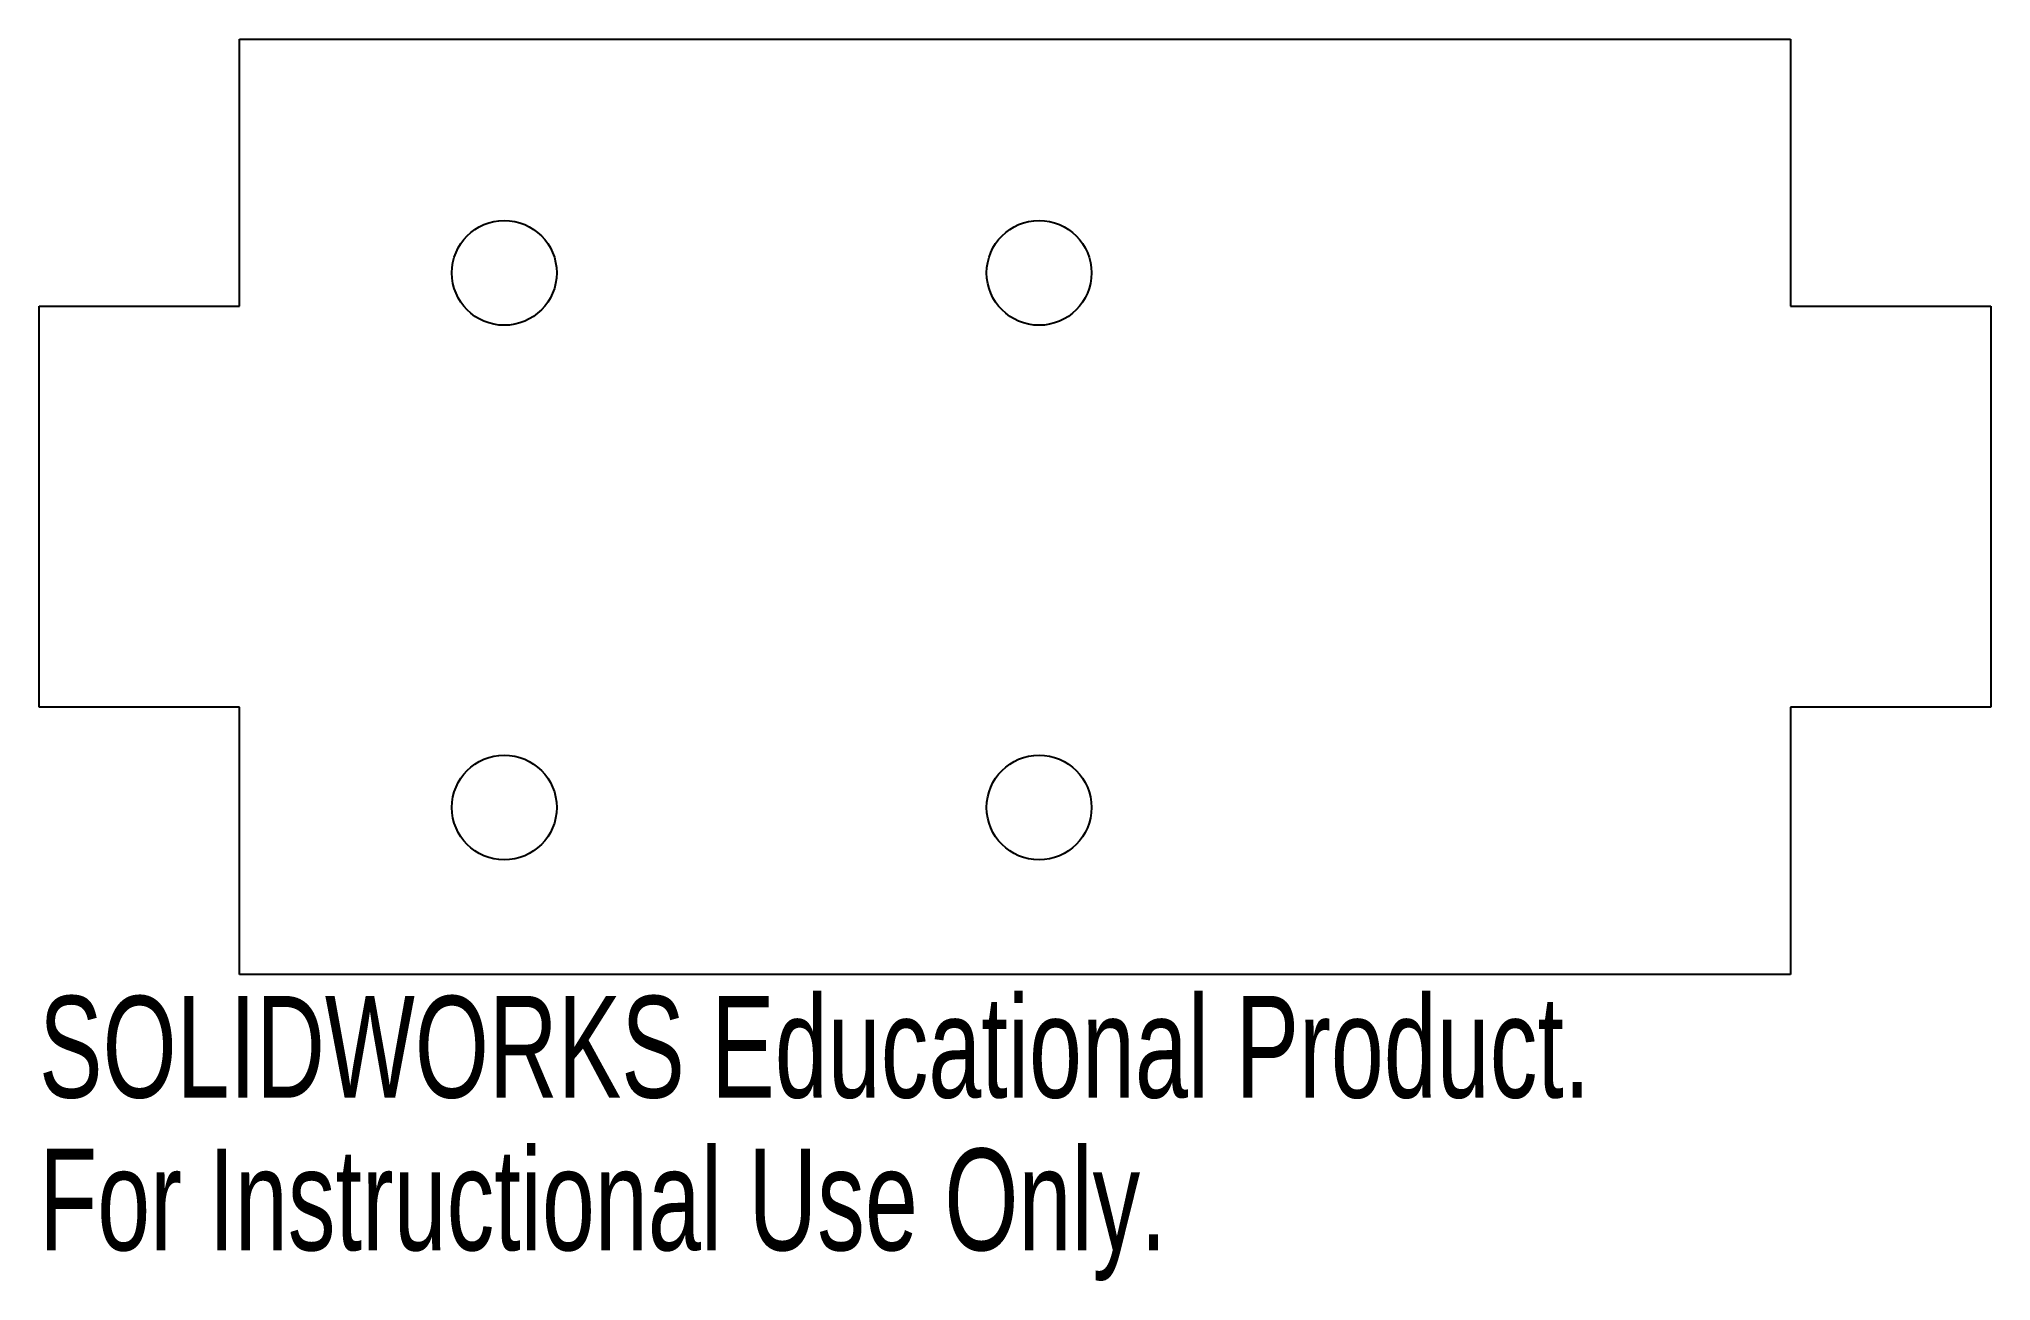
# Model space of a CAD drawing. Header units: inches. Extents: x -1.82 to 1.82, y -2.32 to 0.
import ezdxf

# ---------------------------------------------------------------- set-up
doc = ezdxf.new("R2010")
doc.units = ezdxf.units.IN
doc.header["$MEASUREMENT"] = 0
doc.styles.add('SLDTEXTSTYLE0', font='TXT', dxfattribs={"width": 0.7})

msp = doc.modelspace()

# ---------------------------------------------------------------- linework, layer by layer
at = {"color": 7, "linetype": 'Continuous', "lineweight": 25}
for p, q in [((-1.45, -0.5), (-1.45, 0)), ((-1.45, 0), (1.45, 0)), ((1.45, 0), (1.45, -0.5)), ((-1.825, -0.5), (-1.45, -0.5)), ((-1.825, -1.25), (-1.825, -0.5)), ((1.45, -0.5), (1.825, -0.5)), ((1.825, -0.5), (1.825, -1.25)), ((-1.45, -1.25), (-1.825, -1.25)), ((-1.45, -1.75), (-1.45, -1.25)), ((1.45, -1.25), (1.45, -1.75)), ((1.825, -1.25), (1.45, -1.25)), ((1.45, -1.75), (-1.45, -1.75))]:
    msp.add_line(p, q, dxfattribs=at)
for centre in [(-0.955, -0.4375), (0.045, -0.4375), (-0.955, -1.4375), (0.045, -1.4375)]:
    msp.add_circle(centre, 0.098, dxfattribs=at)

# ---------------------------------------------------------------- texts
at = {"color": 7, "linetype": 'Continuous', "char_height": 0.1903, "attachment_point": 1, "style": 'SLDTEXTSTYLE0'}
for s, insert in [('SOLIDWORKS Educational Product.', (-1.825, -1.7901)), ('For Instructional Use Only.', (-1.825, -2.0756))]:
    msp.add_mtext(s, dxfattribs=dict(at, insert=insert))

doc.saveas('drawing.dxf')
